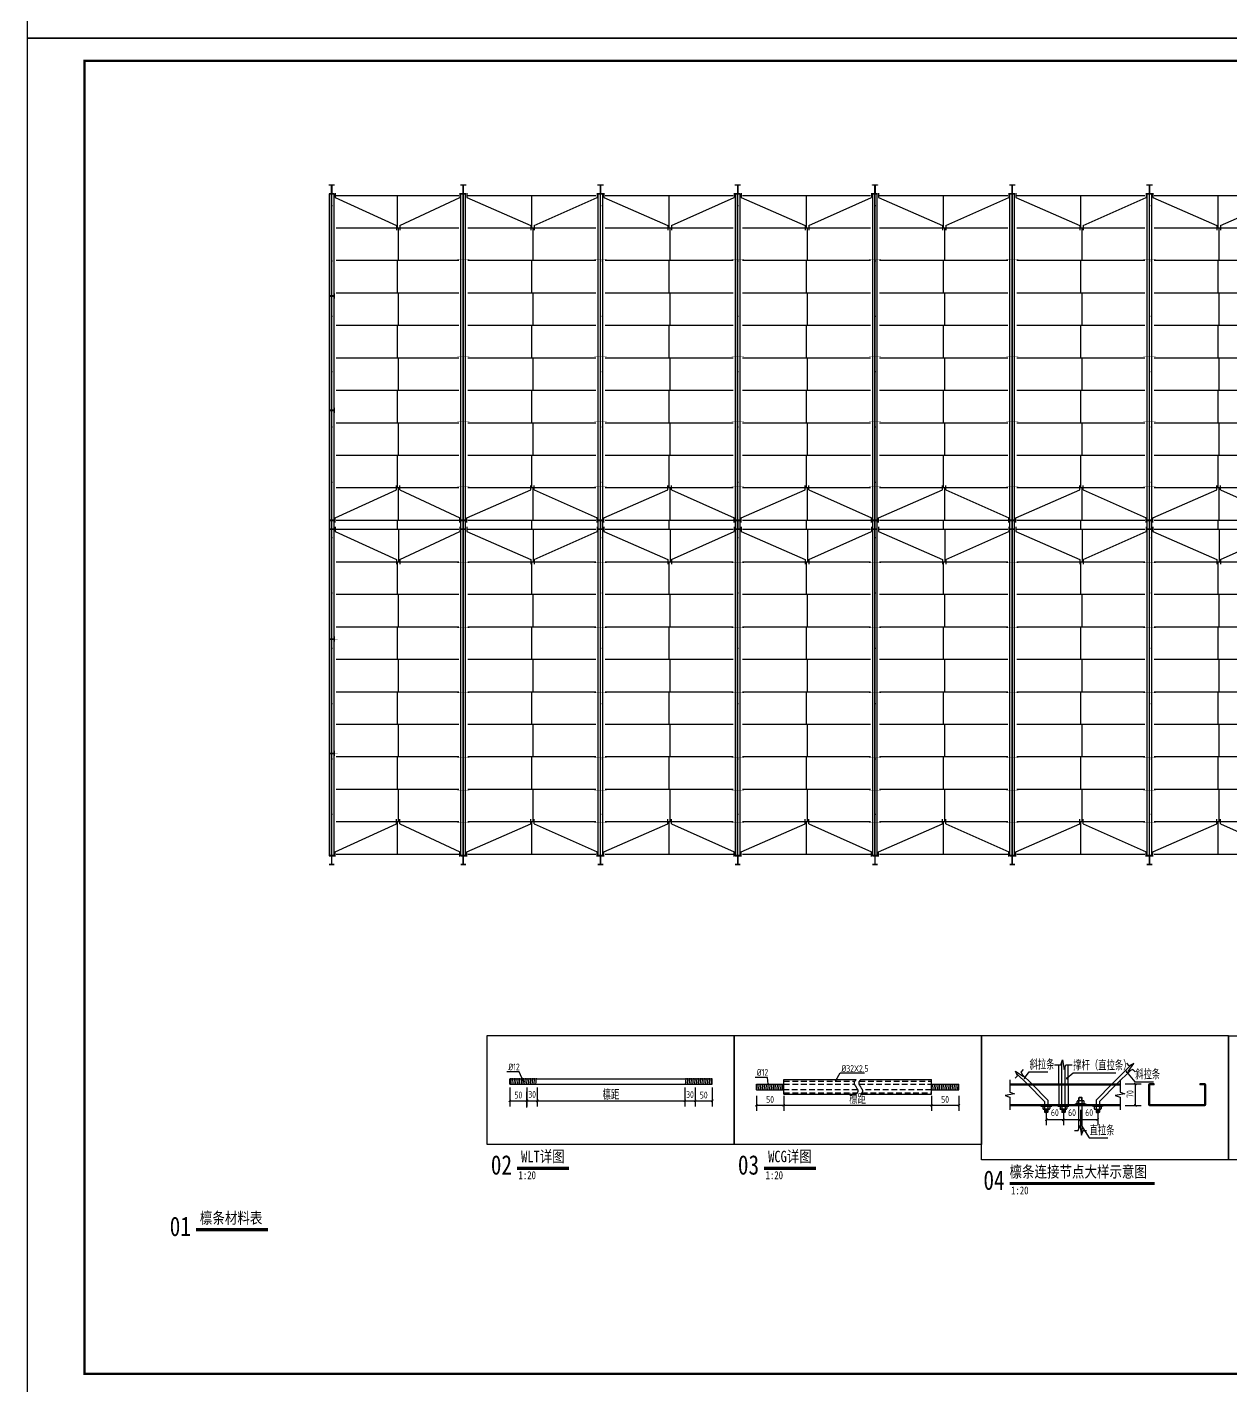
# Model space of a CAD drawing. Extents: x 3335981 to 3441081, y -1122115 to -866695.
# Drawn here: x 3335981 to 3388600, y -1062240 to -1002840 of the extents above; entities that cross this region are included whole.
import ezdxf
from ezdxf.lldxf.tags import DXFTag

# ---------------------------------------------------------------- set-up
doc = ezdxf.new("R2010")
doc.units = 0
doc.header["$LTSCALE"] = 1000
doc.header["$MEASUREMENT"] = 0
for name, pattern in [('2', [3800, 3000, -300, 200, -300]), ('DASHED2', [0.375, 0.25, -0.125]), ('DOTE', [2.42, 2, -0.2, 0.02, -0.2])]:
    doc.linetypes.add(name, pattern=pattern)
doc.layers.get('0').update_dxf_attribs({"color": 2})
for name, color, linetype in [('2', 6, 'Continuous'), ('330', 253, '2'), ('DIM_LEAD', 3, 'Continuous'), ('DIM_SYMB', 3, 'Continuous'), ('DOTE', 1, 'DOTE'), ('E_WINDOW', 4, 'Continuous'), ('PUB_DIM', 3, 'Continuous'), ('PUB_TEXT', 7, 'Continuous'), ('PUB_TITLE', 4, 'Continuous'), ('XX1', 7, 'Continuous'), ('中文', 2, 'Continuous'), ('尺寸线及数字', 253, 'Continuous')]:
    doc.layers.add(name, color=color, linetype=linetype)
doc.styles.add('BIANHAO', font='SIMHEI.TTF', dxfattribs={"width": 0.8})
doc.styles.add('BILI', font='SIMHEI.TTF', dxfattribs={"width": 0.8})
doc.styles.add('TSSD', font='tssdeng.shx', dxfattribs={"width": 0.7, "height": 300, "bigfont": 'tssdchn.shx'})
doc.styles.add('TUMING', font='SimSun.ttf', dxfattribs={"width": 0.8, "height": 500})
doc.styles.add('尺寸标注炸开', font='tssdeng.shx', dxfattribs={"width": 0.7, "height": 300, "bigfont": 'tssdchn.shx'})
tags = doc.linetypes.add('DASH', pattern=[0.35, 0.25, -0.1]).pattern_tags.tags
tags[6:7] = [DXFTag(74, 4), DXFTag(75, 0), DXFTag(340, '0'), DXFTag(46, 1.0), DXFTag(50, 0.0), DXFTag(44, 0.0), DXFTag(45, 0.0)]
tags[4:5] = [DXFTag(74, 4), DXFTag(75, 0), DXFTag(340, '0'), DXFTag(46, 1.0), DXFTag(50, 0.0), DXFTag(44, 0.0), DXFTag(45, 0.0)]

# ---------------------------------------------------------------- blocks, each defined once
blk = doc.blocks.new('中间檩条块')
at = {"layer": '2', "linetype": 'ByBlock', "ltscale": 0.01}
for p, q in [((-2850, 14500), (-2850, 14300)), ((-2850, 14300), (-50, 13075)), ((-2800, 14400), (2800, 14400)), ((0, 12980), (0, 14400)), ((100, 13080), (2850, 14300)), ((2850, 14500), (2850, 14300)), ((-50, 13080), (-50, 12880)), ((100, 13080), (100, 12880)), ((-2800, 12980), (2800, 12980)), ((50, 11560), (50, 12980)), ((-2800, 11560), (2800, 11560)), ((0, 10140), (0, 11560)), ((-2800, 10140), (2800, 10140)), ((50, 8720), (50, 10140)), ((-2800, 8720), (2800, 8720)), ((0, 7300), (0, 8720)), ((-2800, 7300), (2800, 7300)), ((50, 5880), (50, 7300)), ((-2800, 5880), (2800, 5880)), ((0, 4460), (0, 5880)), ((-2800, 4460), (2800, 4460)), ((50, 3040), (50, 4460)), ((-2800, 3040), (2800, 3040)), ((0, 1620), (0, 3040)), ((-2850, 300), (-50, 1525)), ((-2800, 1620), (2800, 1620)), ((-50, 1520), (-50, 1720)), ((50, 200), (50, 1620)), ((100, 1520), (100, 1720)), ((100, 1520), (2850, 300)), ((-2850, 100), (-2850, 300)), ((-2800, 200), (2800, 200)), ((0, -200), (0, 200)), ((2850, 100), (2850, 300)), ((-2850, -100), (-2850, -300)), ((-2850, -300), (-50, -1525)), ((-2800, -200), (2800, -200)), ((50, -200), (50, -1620)), ((100, -1520), (2850, -300)), ((2850, -100), (2850, -300)), ((-2800, -1620), (2800, -1620)), ((-50, -1520), (-50, -1720)), ((0, -3040), (0, -1620)), ((100, -1520), (100, -1720)), ((-2800, -3040), (2800, -3040)), ((50, -4460), (50, -3040)), ((-2800, -4460), (2800, -4460)), ((0, -5880), (0, -4460)), ((-2800, -5880), (2800, -5880)), ((50, -7300), (50, -5880)), ((-2800, -7300), (2800, -7300)), ((0, -8720), (0, -7300)), ((-2800, -8720), (2800, -8720)), ((50, -10140), (50, -8720)), ((-2800, -10140), (2800, -10140)), ((0, -11560), (0, -10140)), ((-2800, -11560), (2800, -11560)), ((50, -12980), (50, -11560)), ((-2800, -12980), (2800, -12980)), ((-50, -13080), (-50, -12880)), ((0, -14400), (0, -12980)), ((100, -13080), (100, -12880)), ((-2850, -14300), (-50, -13075)), ((100, -13080), (2850, -14300)), ((-2850, -14500), (-2850, -14300)), ((-2800, -14400), (2800, -14400)), ((2850, -14500), (2850, -14300))]:
    blk.add_line(p, q, dxfattribs=at)
blk = doc.blocks.new('_ArchTick')
at = {"color": 0, "linetype": 'ByBlock', "const_width": 0.4}
blk.add_lwpolyline([(-0.5, -0.5), (0.5, 0.5)], dxfattribs=at)

msp = doc.modelspace()

# ---------------------------------------------------------------- linework, layer by layer
for p, q in [((3381082, -1049044, 0), (3381082, -1048203, 0)), ((3381482, -1049044, 0), (3381482, -1048203, 0)), ((3384252, -1048199, 0), (3383407, -1049044, 0)), ((3379231, -1048581, 0), (3379695, -1049044, 0)), ((3379485, -1048622, 0), (3379907, -1049044, 0)), ((3384211, -1048452, 0), (3383619, -1049044, 0)), ((3378939, -1049044, 0), (3383758, -1049044, 0)), ((3381082, -1049044, 0), (3381082, -1049982, 0)), ((3381482, -1049044, 0), (3381482, -1049982, 0)), ((3385000, -1049082, 0), (3385000, -1049944, 0)), ((3385038, -1049121, 0), (3385000, -1049084, 0)), ((3385038, -1049269, 0), (3385000, -1049231, 0)), ((3385038, -1049342, 0), (3385000, -1049305, 0)), ((3385038, -1049490, 0), (3385000, -1049452, 0)), ((3385038, -1049563, 0), (3385000, -1049526, 0)), ((3385072, -1049082, 0), (3385035, -1049044, 0)), ((3385250, -1049044, 0), (3385038, -1049044, 0)), ((3385250, -1049082, 0), (3385038, -1049082, 0)), ((3385038, -1049082, 0), (3385038, -1049944, 0)), ((3385219, -1049082, 0), (3385182, -1049044, 0)), ((3385250, -1049082, 0), (3385250, -1049044, 0)), ((3387463, -1049044, 0), (3387250, -1049044, 0)), ((3387250, -1049044, 0), (3387250, -1049082, 0)), ((3387282, -1049082, 0), (3387250, -1049050, 0)), ((3387463, -1049082, 0), (3387250, -1049082, 0)), ((3387429, -1049082, 0), (3387391, -1049044, 0)), ((3387463, -1049944, 0), (3387463, -1049082, 0)), ((3387500, -1049153, 0), (3387463, -1049116, 0)), ((3387500, -1049300, 0), (3387463, -1049263, 0)), ((3387500, -1049374, 0), (3387463, -1049337, 0)), ((3387500, -1049521, 0), (3387463, -1049484, 0)), ((3387500, -1049595, 0), (3387463, -1049558, 0)), ((3387500, -1049079, 0), (3387465, -1049044, 0)), ((3387500, -1049944, 0), (3387500, -1049082, 0)), ((3378939, -1049982, 0), (3383758, -1049982, 0)), ((3380294, -1050019, 0), (3380294, -1049982, 0)), ((3380294, -1050019, 0), (3380769, -1050019, 0)), ((3380769, -1050019, 0), (3380769, -1049982, 0)), ((3381044, -1050019, 0), (3381044, -1049982, 0)), ((3381044, -1050019, 0), (3381519, -1050019, 0)), ((3381519, -1050019, 0), (3381519, -1049982, 0)), ((3381794, -1049907, 0), (3382269, -1049907, 0)), ((3381794, -1049907, 0), (3381794, -1049944, 0)), ((3382544, -1050019, 0), (3382544, -1049982, 0)), ((3383019, -1050019, 0), (3382544, -1050019, 0)), ((3383019, -1050019, 0), (3383019, -1049982, 0)), ((3385038, -1049710, 0), (3385000, -1049673, 0)), ((3385038, -1049784, 0), (3385000, -1049747, 0)), ((3385038, -1049931, 0), (3385000, -1049894, 0)), ((3385038, -1049944, 0), (3387463, -1049944, 0)), ((3385038, -1049982, 0), (3387463, -1049982, 0)), ((3385088, -1049982, 0), (3385050, -1049944, 0)), ((3385235, -1049982, 0), (3385198, -1049944, 0)), ((3385309, -1049982, 0), (3385271, -1049944, 0)), ((3385456, -1049982, 0), (3385419, -1049944, 0)), ((3385530, -1049982, 0), (3385492, -1049944, 0)), ((3385677, -1049982, 0), (3385640, -1049944, 0)), ((3385751, -1049982, 0), (3385713, -1049944, 0)), ((3385898, -1049982, 0), (3385861, -1049944, 0)), ((3385972, -1049982, 0), (3385934, -1049944, 0)), ((3386119, -1049982, 0), (3386082, -1049944, 0)), ((3386193, -1049982, 0), (3386155, -1049944, 0)), ((3386340, -1049982, 0), (3386303, -1049944, 0)), ((3386414, -1049982, 0), (3386376, -1049944, 0)), ((3386561, -1049982, 0), (3386524, -1049944, 0)), ((3386635, -1049982, 0), (3386597, -1049944, 0)), ((3386782, -1049982, 0), (3386745, -1049944, 0)), ((3386856, -1049982, 0), (3386818, -1049944, 0)), ((3387003, -1049982, 0), (3386966, -1049944, 0)), ((3387077, -1049982, 0), (3387039, -1049944, 0)), ((3387224, -1049982, 0), (3387187, -1049944, 0)), ((3387298, -1049982, 0), (3387260, -1049944, 0)), ((3387445, -1049982, 0), (3387408, -1049944, 0)), ((3387500, -1049742, 0), (3387463, -1049705, 0)), ((3387500, -1049816, 0), (3387463, -1049778, 0)), ((3387497, -1049960, 0), (3387463, -1049926, 0))]:
    msp.add_line(p, q)
at = {"linetype": 'DASH', "ltscale": 1000}
for p, q in [((3381207, -1049982, 0), (3381207, -1048100, 0)), ((3381357, -1049982, 0), (3381357, -1048308, 0))]:
    msp.add_line(p, q, dxfattribs=at)
at = {"linetype": 'DASH'}
for p, q in [((3378939, -1049082, 0), (3383758, -1049082, 0)), ((3379695, -1049044, 0), (3380457, -1049806, 0)), ((3380607, -1049744, 0), (3379907, -1049044, 0)), ((3382707, -1049744, 0), (3383407, -1049044, 0)), ((3383619, -1049044, 0), (3382857, -1049806, 0)), ((3378939, -1049944, 0), (3383758, -1049944, 0)), ((3380457, -1049806, 0), (3380457, -1049944, 0)), ((3380607, -1049744, 0), (3380607, -1049944, 0)), ((3382707, -1049744, 0), (3382707, -1049944, 0)), ((3382857, -1049806, 0), (3382857, -1049944, 0))]:
    msp.add_line(p, q, dxfattribs=at)
at = {"color": 0, "linetype": 'ByBlock'}
for p, q in [((3381232, -1050647, 0), (3381332, -1050547, 0)), ((3381982, -1050647, 0), (3382082, -1050547, 0))]:
    msp.add_line(p, q, dxfattribs=at)
for points in [[(3349405, -1010122), (3349405, -1010132), (3349185, -1010132), (3349185, -1010122), (3349292, -1010122), (3349292, -1009742), (3349185, -1009742), (3349185, -1009732), (3349405, -1009732), (3349405, -1009742), (3349298, -1009742), (3349298, -1010122)], [(3355155, -1010122), (3355155, -1010132), (3354935, -1010132), (3354935, -1010122), (3355042, -1010122), (3355042, -1009742), (3354935, -1009742), (3354935, -1009732), (3355155, -1009732), (3355155, -1009742), (3355048, -1009742), (3355048, -1010122)], [(3361155, -1010122), (3361155, -1010132), (3360935, -1010132), (3360935, -1010122), (3361042, -1010122), (3361042, -1009742), (3360935, -1009742), (3360935, -1009732), (3361155, -1009732), (3361155, -1009742), (3361048, -1009742), (3361048, -1010122)], [(3367155, -1010122), (3367155, -1010132), (3366935, -1010132), (3366935, -1010122), (3367042, -1010122), (3367042, -1009742), (3366935, -1009742), (3366935, -1009732), (3367155, -1009732), (3367155, -1009742), (3367048, -1009742), (3367048, -1010122)], [(3373155, -1010122), (3373155, -1010132), (3372935, -1010132), (3372935, -1010122), (3373042, -1010122), (3373042, -1009742), (3372935, -1009742), (3372935, -1009732), (3373155, -1009732), (3373155, -1009742), (3373048, -1009742), (3373048, -1010122)], [(3379155, -1010122), (3379155, -1010132), (3378935, -1010132), (3378935, -1010122), (3379042, -1010122), (3379042, -1009742), (3378935, -1009742), (3378935, -1009732), (3379155, -1009732), (3379155, -1009742), (3379048, -1009742), (3379048, -1010122)], [(3385155, -1010122), (3385155, -1010132), (3384935, -1010132), (3384935, -1010122), (3385042, -1010122), (3385042, -1009742), (3384935, -1009742), (3384935, -1009732), (3385155, -1009732), (3385155, -1009742), (3385048, -1009742), (3385048, -1010122)], [(3349195, -1014482), (3349185, -1014482), (3349185, -1014702), (3349195, -1014702), (3349195, -1014595), (3349395, -1014595), (3349395, -1014702), (3349405, -1014702), (3349405, -1014482), (3349395, -1014482), (3349395, -1014589), (3349195, -1014589)], [(3349195, -1019482), (3349185, -1019482), (3349185, -1019702), (3349195, -1019702), (3349195, -1019595), (3349395, -1019595), (3349395, -1019702), (3349405, -1019702), (3349405, -1019482), (3349395, -1019482), (3349395, -1019589), (3349195, -1019589)], [(3349405, -1024402), (3349405, -1024392), (3349185, -1024392), (3349185, -1024402), (3349292, -1024402), (3349292, -1024782), (3349185, -1024782), (3349185, -1024792), (3349405, -1024792), (3349405, -1024782), (3349298, -1024782), (3349298, -1024402)], [(3355155, -1024402), (3355155, -1024392), (3354935, -1024392), (3354935, -1024402), (3355042, -1024402), (3355042, -1024782), (3354935, -1024782), (3354935, -1024792), (3355155, -1024792), (3355155, -1024782), (3355048, -1024782), (3355048, -1024402)], [(3361155, -1024402), (3361155, -1024392), (3360935, -1024392), (3360935, -1024402), (3361042, -1024402), (3361042, -1024782), (3360935, -1024782), (3360935, -1024792), (3361155, -1024792), (3361155, -1024782), (3361048, -1024782), (3361048, -1024402)], [(3367155, -1024402), (3367155, -1024392), (3366935, -1024392), (3366935, -1024402), (3367042, -1024402), (3367042, -1024782), (3366935, -1024782), (3366935, -1024792), (3367155, -1024792), (3367155, -1024782), (3367048, -1024782), (3367048, -1024402)], [(3373155, -1024402), (3373155, -1024392), (3372935, -1024392), (3372935, -1024402), (3373042, -1024402), (3373042, -1024782), (3372935, -1024782), (3372935, -1024792), (3373155, -1024792), (3373155, -1024782), (3373048, -1024782), (3373048, -1024402)], [(3379155, -1024402), (3379155, -1024392), (3378935, -1024392), (3378935, -1024402), (3379042, -1024402), (3379042, -1024782), (3378935, -1024782), (3378935, -1024792), (3379155, -1024792), (3379155, -1024782), (3379048, -1024782), (3379048, -1024402)], [(3385155, -1024402), (3385155, -1024392), (3384935, -1024392), (3384935, -1024402), (3385042, -1024402), (3385042, -1024782), (3384935, -1024782), (3384935, -1024792), (3385155, -1024792), (3385155, -1024782), (3385048, -1024782), (3385048, -1024402)], [(3349195, -1029482), (3349185, -1029482), (3349185, -1029702), (3349195, -1029702), (3349195, -1029595), (3349395, -1029595), (3349395, -1029702), (3349405, -1029702), (3349405, -1029482), (3349395, -1029482), (3349395, -1029589), (3349195, -1029589)], [(3349195, -1034482), (3349185, -1034482), (3349185, -1034702), (3349195, -1034702), (3349195, -1034595), (3349395, -1034595), (3349395, -1034702), (3349405, -1034702), (3349405, -1034482), (3349395, -1034482), (3349395, -1034589), (3349195, -1034589)], [(3349405, -1039062), (3349405, -1039052), (3349185, -1039052), (3349185, -1039062), (3349292, -1039062), (3349292, -1039442), (3349185, -1039442), (3349185, -1039452), (3349405, -1039452), (3349405, -1039442), (3349298, -1039442), (3349298, -1039062)], [(3355155, -1039062), (3355155, -1039052), (3354935, -1039052), (3354935, -1039062), (3355042, -1039062), (3355042, -1039442), (3354935, -1039442), (3354935, -1039452), (3355155, -1039452), (3355155, -1039442), (3355048, -1039442), (3355048, -1039062)], [(3361155, -1039062), (3361155, -1039052), (3360935, -1039052), (3360935, -1039062), (3361042, -1039062), (3361042, -1039442), (3360935, -1039442), (3360935, -1039452), (3361155, -1039452), (3361155, -1039442), (3361048, -1039442), (3361048, -1039062)], [(3367155, -1039062), (3367155, -1039052), (3366935, -1039052), (3366935, -1039062), (3367042, -1039062), (3367042, -1039442), (3366935, -1039442), (3366935, -1039452), (3367155, -1039452), (3367155, -1039442), (3367048, -1039442), (3367048, -1039062)], [(3373155, -1039062), (3373155, -1039052), (3372935, -1039052), (3372935, -1039062), (3373042, -1039062), (3373042, -1039442), (3372935, -1039442), (3372935, -1039452), (3373155, -1039452), (3373155, -1039442), (3373048, -1039442), (3373048, -1039062)], [(3379155, -1039062), (3379155, -1039052), (3378935, -1039052), (3378935, -1039062), (3379042, -1039062), (3379042, -1039442), (3378935, -1039442), (3378935, -1039452), (3379155, -1039452), (3379155, -1039442), (3379048, -1039442), (3379048, -1039062)], [(3385155, -1039062), (3385155, -1039052), (3384935, -1039052), (3384935, -1039062), (3385042, -1039062), (3385042, -1039442), (3384935, -1039442), (3384935, -1039452), (3385155, -1039452), (3385155, -1039442), (3385048, -1039442), (3385048, -1039062)]]:
    msp.add_lwpolyline(points, close=True)
at = {"linetype": 'ByBlock', "ltscale": 0.01}
for points in [[(3356093, -1046930), (3366894, -1046930), (3366894, -1051687), (3356093, -1051687)], [(3366894, -1046930), (3377695, -1046930), (3377695, -1051687), (3366894, -1051687)], [(3377695, -1046930), (3388496, -1046930), (3388496, -1052354), (3377695, -1052354)], [(3388496, -1046941), (3399297, -1046941), (3399297, -1052354), (3388496, -1052354)]]:
    msp.add_lwpolyline(points, close=True, dxfattribs=at)
for centre, start, end in [((3385038, -1049082, 0), 90, 180), ((3387463, -1049082, 0), 0, 90), ((3385038, -1049944, 0), 180, 270), ((3387463, -1049944, 0), 270, 0)]:
    msp.add_arc(centre, 37.5, start, end)
at = {"layer": '2', "linetype": 'ByBlock', "ltscale": 0.01}
for p, q in [((3349445, -1010092), (3349445, -1010292)), ((3349445, -1010292), (3352120, -1011517)), ((3349495, -1010192), (3354845, -1010192)), ((3352170, -1011612), (3352170, -1010192)), ((3352270, -1011512), (3354895, -1010292)), ((3354895, -1010092), (3354895, -1010292)), ((3352120, -1011512), (3352120, -1011712)), ((3352270, -1011512), (3352270, -1011712)), ((3349495, -1011612), (3354845, -1011612)), ((3352220, -1013032), (3352220, -1011612)), ((3349495, -1013032), (3354845, -1013032)), ((3352170, -1014452), (3352170, -1013032)), ((3349495, -1014452), (3354845, -1014452)), ((3352220, -1015872), (3352220, -1014452)), ((3349495, -1015872), (3354845, -1015872)), ((3352170, -1017292), (3352170, -1015872)), ((3349495, -1017292), (3354845, -1017292)), ((3352220, -1018712), (3352220, -1017292)), ((3349495, -1018712), (3354845, -1018712)), ((3352170, -1020132), (3352170, -1018712)), ((3349495, -1020132), (3354845, -1020132)), ((3352220, -1021552), (3352220, -1020132)), ((3349495, -1021552), (3354845, -1021552)), ((3352170, -1022972), (3352170, -1021552)), ((3349445, -1024292), (3352120, -1023067)), ((3349495, -1022972), (3354845, -1022972)), ((3352120, -1023072), (3352120, -1022872)), ((3352220, -1024392), (3352220, -1022972)), ((3352270, -1023072), (3352270, -1022872)), ((3352270, -1023072), (3354895, -1024292)), ((3349445, -1024492), (3349445, -1024292)), ((3349495, -1024392), (3354845, -1024392)), ((3352170, -1024792), (3352170, -1024392)), ((3354895, -1024492), (3354895, -1024292)), ((3349445, -1024692), (3349445, -1024892)), ((3349445, -1024892), (3352120, -1026117)), ((3349495, -1024792), (3354845, -1024792)), ((3352220, -1024792), (3352220, -1026212)), ((3352270, -1026112), (3354895, -1024892)), ((3354895, -1024692), (3354895, -1024892)), ((3349495, -1026212), (3354845, -1026212)), ((3352120, -1026112), (3352120, -1026312)), ((3352170, -1027632), (3352170, -1026212)), ((3352270, -1026112), (3352270, -1026312)), ((3349495, -1027632), (3354845, -1027632)), ((3352220, -1029052), (3352220, -1027632)), ((3349495, -1029052), (3354845, -1029052)), ((3352170, -1030472), (3352170, -1029052)), ((3349495, -1030472), (3354845, -1030472)), ((3352220, -1031892), (3352220, -1030472)), ((3349495, -1031892), (3354845, -1031892)), ((3352170, -1033312), (3352170, -1031892)), ((3349495, -1033312), (3354845, -1033312)), ((3352220, -1034732), (3352220, -1033312)), ((3349495, -1034732), (3354845, -1034732)), ((3352170, -1036152), (3352170, -1034732)), ((3349495, -1036152), (3354845, -1036152)), ((3352220, -1037572), (3352220, -1036152)), ((3349445, -1038892), (3352120, -1037667)), ((3349495, -1037572), (3354845, -1037572)), ((3352120, -1037672), (3352120, -1037472)), ((3352170, -1038992), (3352170, -1037572)), ((3352270, -1037672), (3352270, -1037472)), ((3352270, -1037672), (3354895, -1038892)), ((3349445, -1039092), (3349445, -1038892)), ((3354895, -1039092), (3354895, -1038892)), ((3349495, -1038992), (3354845, -1038992))]:
    msp.add_line(p, q, dxfattribs=at)
at = {"layer": '330', "linetype": 'ByBlock', "ltscale": 0.01, "const_width": 10}
for points in [[(3355045, -1011563), (3354780, -1011563)], [(3355045, -1011563), (3355311, -1011563)], [(3361045, -1011563), (3360780, -1011563)], [(3361045, -1011563), (3361311, -1011563)], [(3367045, -1011563), (3366780, -1011563)], [(3367045, -1011563), (3367311, -1011563)], [(3373045, -1011563), (3372780, -1011563)], [(3373045, -1011563), (3373311, -1011563)], [(3379045, -1011563), (3378780, -1011563)], [(3379045, -1011563), (3379311, -1011563)], [(3385045, -1011563), (3384780, -1011563)], [(3385045, -1011563), (3385311, -1011563)], [(3355045, -1012983), (3354780, -1012983)], [(3355045, -1012983), (3355311, -1012983)], [(3361045, -1012983), (3360780, -1012983)], [(3361045, -1012983), (3361311, -1012983)], [(3367045, -1012983), (3366780, -1012983)], [(3367045, -1012983), (3367311, -1012983)], [(3373045, -1012983), (3372780, -1012983)], [(3373045, -1012983), (3373311, -1012983)], [(3379045, -1012983), (3378780, -1012983)], [(3379045, -1012983), (3379311, -1012983)], [(3385045, -1012983), (3384780, -1012983)], [(3385045, -1012983), (3385311, -1012983)], [(3355045, -1014403), (3354780, -1014403)], [(3355045, -1014403), (3355311, -1014403)], [(3361045, -1014403), (3360780, -1014403)], [(3361045, -1014403), (3361311, -1014403)], [(3367045, -1014403), (3366780, -1014403)], [(3367045, -1014403), (3367311, -1014403)], [(3373045, -1014403), (3372780, -1014403)], [(3373045, -1014403), (3373311, -1014403)], [(3379045, -1014403), (3378780, -1014403)], [(3379045, -1014403), (3379311, -1014403)], [(3385045, -1014403), (3384780, -1014403)], [(3385045, -1014403), (3385311, -1014403)], [(3349295, -1014593), (3349561, -1014593)], [(3355045, -1017243), (3354780, -1017243)], [(3355045, -1017243), (3355311, -1017243)], [(3361045, -1017243), (3360780, -1017243)], [(3361045, -1017243), (3361311, -1017243)], [(3367045, -1017243), (3366780, -1017243)], [(3367045, -1017243), (3367311, -1017243)], [(3373045, -1017243), (3372780, -1017243)], [(3373045, -1017243), (3373311, -1017243)], [(3379045, -1017243), (3378780, -1017243)], [(3379045, -1017243), (3379311, -1017243)], [(3385045, -1017243), (3384780, -1017243)], [(3385045, -1017243), (3385311, -1017243)], [(3349295, -1019593), (3349561, -1019593)], [(3355045, -1020083), (3354780, -1020083)], [(3355045, -1020083), (3355311, -1020083)], [(3361045, -1020083), (3360780, -1020083)], [(3361045, -1020083), (3361311, -1020083)], [(3367045, -1020083), (3366780, -1020083)], [(3367045, -1020083), (3367311, -1020083)], [(3373045, -1020083), (3372780, -1020083)], [(3373045, -1020083), (3373311, -1020083)], [(3379045, -1020083), (3378780, -1020083)], [(3379045, -1020083), (3379311, -1020083)], [(3385045, -1020083), (3384780, -1020083)], [(3385045, -1020083), (3385311, -1020083)], [(3355045, -1022923), (3354780, -1022923)], [(3355045, -1022923), (3355311, -1022923)], [(3361045, -1022923), (3360780, -1022923)], [(3361045, -1022923), (3361311, -1022923)], [(3367045, -1022923), (3366780, -1022923)], [(3367045, -1022923), (3367311, -1022923)], [(3373045, -1022923), (3372780, -1022923)], [(3373045, -1022923), (3373311, -1022923)], [(3379045, -1022923), (3378780, -1022923)], [(3379045, -1022923), (3379311, -1022923)], [(3385045, -1022923), (3384780, -1022923)], [(3385045, -1022923), (3385311, -1022923)], [(3355045, -1026262), (3354780, -1026262)], [(3355045, -1026262), (3355311, -1026262)], [(3361045, -1026262), (3360780, -1026262)], [(3361045, -1026262), (3361311, -1026262)], [(3367045, -1026262), (3366780, -1026262)], [(3367045, -1026262), (3367311, -1026262)], [(3373045, -1026262), (3372780, -1026262)], [(3373045, -1026262), (3373311, -1026262)], [(3379045, -1026262), (3378780, -1026262)], [(3379045, -1026262), (3379311, -1026262)], [(3385045, -1026262), (3384780, -1026262)], [(3385045, -1026262), (3385311, -1026262)], [(3355045, -1029102), (3354780, -1029102)], [(3355045, -1029102), (3355311, -1029102)], [(3361045, -1029102), (3360780, -1029102)], [(3361045, -1029102), (3361311, -1029102)], [(3367045, -1029102), (3366780, -1029102)], [(3367045, -1029102), (3367311, -1029102)], [(3373045, -1029102), (3372780, -1029102)], [(3373045, -1029102), (3373311, -1029102)], [(3379045, -1029102), (3378780, -1029102)], [(3379045, -1029102), (3379311, -1029102)], [(3385045, -1029102), (3384780, -1029102)], [(3385045, -1029102), (3385311, -1029102)], [(3349295, -1029593), (3349561, -1029593)], [(3355045, -1031942), (3354780, -1031942)], [(3355045, -1031942), (3355311, -1031942)], [(3361045, -1031942), (3360780, -1031942)], [(3361045, -1031942), (3361311, -1031942)], [(3367045, -1031942), (3366780, -1031942)], [(3367045, -1031942), (3367311, -1031942)], [(3373045, -1031942), (3372780, -1031942)], [(3373045, -1031942), (3373311, -1031942)], [(3379045, -1031942), (3378780, -1031942)], [(3379045, -1031942), (3379311, -1031942)], [(3385045, -1031942), (3384780, -1031942)], [(3385045, -1031942), (3385311, -1031942)], [(3349292, -1034593), (3349558, -1034593)], [(3355045, -1034782), (3354780, -1034782)], [(3355045, -1034782), (3355311, -1034782)], [(3361045, -1034782), (3360780, -1034782)], [(3361045, -1034782), (3361311, -1034782)], [(3367045, -1034782), (3366780, -1034782)], [(3367045, -1034782), (3367311, -1034782)], [(3373045, -1034782), (3372780, -1034782)], [(3373045, -1034782), (3373311, -1034782)], [(3379045, -1034782), (3378780, -1034782)], [(3379045, -1034782), (3379311, -1034782)], [(3385045, -1034782), (3384780, -1034782)], [(3385045, -1034782), (3385311, -1034782)], [(3355045, -1036202), (3354780, -1036202)], [(3355045, -1036202), (3355311, -1036202)], [(3361045, -1036202), (3360780, -1036202)], [(3361045, -1036202), (3361311, -1036202)], [(3367045, -1036202), (3366780, -1036202)], [(3367045, -1036202), (3367311, -1036202)], [(3373045, -1036202), (3372780, -1036202)], [(3373045, -1036202), (3373311, -1036202)], [(3379045, -1036202), (3378780, -1036202)], [(3379045, -1036202), (3379311, -1036202)], [(3385045, -1036202), (3384780, -1036202)], [(3385045, -1036202), (3385311, -1036202)], [(3355045, -1037622), (3354780, -1037622)], [(3355045, -1037622), (3355311, -1037622)], [(3361045, -1037622), (3360780, -1037622)], [(3361045, -1037622), (3361311, -1037622)], [(3367045, -1037622), (3366780, -1037622)], [(3367045, -1037622), (3367311, -1037622)], [(3373045, -1037622), (3372780, -1037622)], [(3373045, -1037622), (3373311, -1037622)], [(3379045, -1037622), (3378780, -1037622)], [(3379045, -1037622), (3379311, -1037622)], [(3385045, -1037622), (3384780, -1037622)], [(3385045, -1037622), (3385311, -1037622)]]:
    msp.add_lwpolyline(points, dxfattribs=at)
at = {"layer": 'DIM_LEAD'}
for p, q in [((3357496, -1048519), (3356945, -1048519)), ((3357674, -1048936), (3357496, -1048519)), ((3368348, -1048756), (3367810, -1048756)), ((3368381, -1049054), (3368348, -1048756)), ((3371329, -1048886), (3371517, -1048559)), ((3371517, -1048559), (3372585, -1048559)), ((3379582, -1048787, 0), (3379782, -1048518, 0)), ((3379782, -1048518, 0), (3380605, -1048518, 0)), ((3381436, -1048795, 0), (3381709, -1048553)), ((3381709, -1048553), (3383571, -1048553)), ((3384038, -1048513, 0), (3384400, -1048944, 0)), ((3384400, -1048944, 0), (3385223, -1048944, 0)), ((3364731, -1049196), (3364731, -1050029)), ((3365181, -1049196), (3365181, -1050029)), ((3365181, -1049196), (3365181, -1050029)), ((3365931, -1049196), (3365931, -1050029)), ((3357830, -1049779), (3365181, -1049779)), ((3364731, -1049779), (3365181, -1049779)), ((3365181, -1049779), (3365931, -1049779)), ((3382057, -1050847, 0), (3382406, -1051397, 0)), ((3382406, -1051397, 0), (3383229, -1051397, 0))]:
    msp.add_line(p, q, dxfattribs=at)
for centre, start, end in [((3357674, -1048936), 125.92779, 305.92779), ((3357674, -1048936), 305.92779, 125.92779), ((3371329, -1048886), 56.90526, 236.90526), ((3371329, -1048886), 236.90526, 56.90526), ((3379582, -1048787, 0), 65.67949, 245.67949), ((3379582, -1048787, 0), 245.67949, 65.67949), ((3381436, -1048795, 0), 65.67949, 245.67949), ((3381436, -1048795, 0), 245.67949, 65.67949), ((3384038, -1048513, 0), 138.76862, 318.76862), ((3384038, -1048513, 0), 318.76862, 138.76862), ((3368381, -1049054), 118.41957, 298.41957), ((3368381, -1049054), 298.41957, 118.41957), ((3382057, -1050847, 0), 122.36923, 302.36923), ((3382057, -1050847, 0), 302.36923, 122.36923)]:
    msp.add_arc(centre, 20, start, end, dxfattribs=at)
at = {"layer": 'DIM_SYMB'}
for p, q in [((3380894, -1048203, 0), (3381169, -1048203, 0)), ((3381169, -1048203, 0), (3381246, -1047993, 0)), ((3381246, -1047993, 0), (3381320, -1048413, 0)), ((3381320, -1048413, 0), (3381394, -1048203, 0)), ((3381394, -1048203, 0), (3381669, -1048203, 0)), ((3384154, -1048246, 0), (3384048, -1048140, 0)), ((3384111, -1048499, 0), (3384355, -1048150, 0)), ((3384313, -1048405, 0), (3384111, -1048499, 0)), ((3384355, -1048150, 0), (3384154, -1048246, 0)), ((3384419, -1048511, 0), (3384313, -1048405, 0)), ((3378939, -1048857, 0), (3378939, -1049400, 0)), ((3379171, -1048786, 0), (3379277, -1048680, 0)), ((3379277, -1048680, 0), (3379183, -1048478, 0)), ((3379183, -1048478, 0), (3379532, -1048722, 0)), ((3379437, -1048521, 0), (3379543, -1048415, 0)), ((3379532, -1048722, 0), (3379437, -1048521, 0)), ((3383758, -1048857, 0), (3383758, -1049400, 0)), ((3379149, -1049477, 0), (3378729, -1049551, 0)), ((3378729, -1049551, 0), (3378939, -1049625, 0)), ((3378939, -1049400, 0), (3379149, -1049477, 0)), ((3383968, -1049477, 0), (3383548, -1049551, 0)), ((3383548, -1049551, 0), (3383758, -1049625, 0)), ((3383758, -1049400, 0), (3383968, -1049477, 0)), ((3378939, -1049625, 0), (3378939, -1050169, 0)), ((3383758, -1049625, 0), (3383758, -1050169, 0)), ((3381769, -1051073, 0), (3381919, -1051073, 0)), ((3381919, -1051073, 0), (3381996, -1050863, 0)), ((3381996, -1050863, 0), (3382070, -1051283, 0)), ((3382070, -1051283, 0), (3382144, -1051073, 0)), ((3382144, -1051073, 0), (3382294, -1051073, 0))]:
    msp.add_line(p, q, dxfattribs=at)
at = {"layer": 'DIM_SYMB', "color": 3, "const_width": 143}
for points in [[(3357395, -1052727), (3359667, -1052727)], [(3368196, -1052727), (3370468, -1052727)], [(3378928, -1053394), (3385264, -1053394)], [(3343356, -1055413), (3346515, -1055413)]]:
    msp.add_lwpolyline(points, dxfattribs=at)
at = {"layer": 'DOTE', "linetype": 'DOTE'}
for p, q in [((3349295, -1039452), (3349295, -1009732)), ((3355045, -1039452), (3355045, -1009732)), ((3361045, -1039452), (3361045, -1009732)), ((3367045, -1039452), (3367045, -1009732)), ((3373045, -1039452), (3373045, -1009732)), ((3379045, -1039452), (3379045, -1009732)), ((3385045, -1039452), (3385045, -1009732))]:
    msp.add_line(p, q, dxfattribs=at)
at = {"layer": 'E_WINDOW', "linetype": 'ByBlock'}
for p, q in [((3349195, -1039052), (3349195, -1010132)), ((3349395, -1039052), (3349395, -1010132)), ((3354945, -1039052), (3354945, -1010132)), ((3355145, -1039052), (3355145, -1010132)), ((3360945, -1039052), (3360945, -1010132)), ((3361145, -1039052), (3361145, -1010132)), ((3366945, -1039052), (3366945, -1010132)), ((3367145, -1039052), (3367145, -1010132)), ((3372945, -1039052), (3372945, -1010132)), ((3373145, -1039052), (3373145, -1010132)), ((3378945, -1039052), (3378945, -1010132)), ((3379145, -1039052), (3379145, -1010132)), ((3384945, -1039052), (3384945, -1010132)), ((3385145, -1039052), (3385145, -1010132))]:
    msp.add_line(p, q, dxfattribs=at)
at = {"layer": 'E_WINDOW', "linetype": 'DASH'}
for p, q in [((3349290, -1039052), (3349290, -1010132)), ((3349300, -1039052), (3349300, -1010132)), ((3355040, -1039052), (3355040, -1010132)), ((3355050, -1039052), (3355050, -1010132)), ((3361040, -1039052), (3361040, -1010132)), ((3361050, -1039052), (3361050, -1010132)), ((3367040, -1039052), (3367040, -1010132)), ((3367050, -1039052), (3367050, -1010132)), ((3373040, -1039052), (3373040, -1010132)), ((3373050, -1039052), (3373050, -1010132)), ((3379040, -1039052), (3379040, -1010132)), ((3379050, -1039052), (3379050, -1010132)), ((3385040, -1039052), (3385040, -1010132)), ((3385050, -1039052), (3385050, -1010132))]:
    msp.add_line(p, q, dxfattribs=at)
at = {"layer": 'PUB_DIM'}
for p, q in [((3357080, -1049196), (3357080, -1050029)), ((3357830, -1049196), (3357830, -1050029)), ((3357830, -1049196), (3357830, -1050029)), ((3358280, -1049196), (3358280, -1050029)), ((3367858, -1049568), (3367858, -1050221)), ((3369058, -1049568), (3369058, -1050221)), ((3369058, -1049568), (3369058, -1050221)), ((3375509, -1049568), (3375509, -1050221)), ((3375509, -1049568), (3375509, -1050221)), ((3376709, -1049568), (3376709, -1050221)), ((3383980, -1049044, 0), (3384676, -1049044, 0)), ((3384426, -1049982, 0), (3384426, -1049044, 0)), ((3357080, -1049779), (3357830, -1049779)), ((3357830, -1049779), (3358280, -1049779)), ((3367858, -1049971), (3369058, -1049971)), ((3369058, -1049971), (3375509, -1049971)), ((3375509, -1049971), (3376709, -1049971)), ((3380532, -1050178, 0), (3380532, -1050847, 0)), ((3381282, -1050178, 0), (3381282, -1050847, 0)), ((3381282, -1050178, 0), (3381282, -1050847, 0)), ((3382032, -1050178, 0), (3382032, -1050847, 0)), ((3382032, -1050178, 0), (3382032, -1050847, 0)), ((3382782, -1050178, 0), (3382782, -1050847, 0)), ((3383980, -1049982, 0), (3384676, -1049982, 0)), ((3380532, -1050597, 0), (3381282, -1050597, 0)), ((3381282, -1050597, 0), (3382032, -1050597, 0)), ((3382032, -1050597, 0), (3382782, -1050597, 0))]:
    msp.add_line(p, q, dxfattribs=at)
at = {"layer": 'PUB_TITLE', "linetype": 'ByBlock'}
for points in [[(3335981, -1003315), (3441081, -1003315), (3441081, -943915), (3335981, -943915)], [(3335981, -1062715), (3441081, -1062715), (3441081, -1003315), (3335981, -1003315)]]:
    msp.add_lwpolyline(points, close=True, dxfattribs=at)
at = {"layer": 'PUB_TITLE', "linetype": 'ByBlock', "const_width": 100}
msp.add_lwpolyline([(3338481, -1061715), (3440081, -1061715), (3440081, -1004315), (3338481, -1004315)], close=True, dxfattribs=at)
at = {"layer": 'XX1', "color": 7}
for p, q in [((3380719, -1050019, 0), (3380344, -1050019, 0)), ((3380382, -1050053, 0), (3380382, -1050117, 0)), ((3380648, -1050019, 0), (3380415, -1050019, 0)), ((3380648, -1050019, 0), (3380415, -1050019, 0)), ((3380648, -1050150, 0), (3380415, -1050150, 0)), ((3380457, -1050053, 0), (3380457, -1050117, 0)), ((3380457, -1050150, 0), (3380457, -1050277, 0)), ((3380607, -1050053, 0), (3380607, -1050117, 0)), ((3380607, -1050150, 0), (3380607, -1050277, 0)), ((3380682, -1050053, 0), (3380682, -1050117, 0)), ((3381469, -1050019, 0), (3381094, -1050019, 0)), ((3381132, -1050053, 0), (3381132, -1050117, 0)), ((3381398, -1050019, 0), (3381165, -1050019, 0)), ((3381398, -1050019, 0), (3381165, -1050019, 0)), ((3381398, -1050150, 0), (3381165, -1050150, 0)), ((3381207, -1050053, 0), (3381207, -1050117, 0)), ((3381207, -1050150, 0), (3381207, -1050277, 0)), ((3381357, -1050053, 0), (3381357, -1050117, 0)), ((3381357, -1050150, 0), (3381357, -1050277, 0)), ((3381432, -1050053, 0), (3381432, -1050117, 0)), ((3382219, -1049907, 0), (3381844, -1049907, 0)), ((3381882, -1049873, 0), (3381882, -1049809, 0)), ((3382148, -1049775, 0), (3381915, -1049775, 0)), ((3382148, -1049907, 0), (3381915, -1049907, 0)), ((3382148, -1049907, 0), (3381915, -1049907, 0)), ((3381957, -1049649, 0), (3381977, -1049628, 0)), ((3381957, -1049775, 0), (3381957, -1049649, 0)), ((3381957, -1049873, 0), (3381957, -1049809, 0)), ((3381957, -1050970, 0), (3381957, -1049982, 0)), ((3382086, -1049628, 0), (3381977, -1049628, 0)), ((3382107, -1049649, 0), (3382086, -1049628, 0)), ((3382107, -1049775, 0), (3382107, -1049649, 0)), ((3382107, -1049873, 0), (3382107, -1049809, 0)), ((3382107, -1051179, 0), (3382107, -1049982, 0)), ((3382182, -1049873, 0), (3382182, -1049809, 0)), ((3382594, -1050019, 0), (3382969, -1050019, 0)), ((3382632, -1050053, 0), (3382632, -1050117, 0)), ((3382665, -1050019, 0), (3382898, -1050019, 0)), ((3382665, -1050019, 0), (3382898, -1050019, 0)), ((3382665, -1050150, 0), (3382898, -1050150, 0)), ((3382707, -1050053, 0), (3382707, -1050117, 0)), ((3382707, -1050150, 0), (3382707, -1050277, 0)), ((3382857, -1050053, 0), (3382857, -1050117, 0)), ((3382857, -1050150, 0), (3382857, -1050277, 0)), ((3382932, -1050053, 0), (3382932, -1050117, 0)), ((3380457, -1050277, 0), (3380477, -1050297, 0)), ((3380586, -1050297, 0), (3380477, -1050297, 0)), ((3380607, -1050277, 0), (3380586, -1050297, 0)), ((3381207, -1050277, 0), (3381227, -1050297, 0)), ((3381336, -1050297, 0), (3381227, -1050297, 0)), ((3381357, -1050277, 0), (3381336, -1050297, 0)), ((3382707, -1050277, 0), (3382727, -1050297, 0)), ((3382727, -1050297, 0), (3382836, -1050297, 0)), ((3382857, -1050277, 0), (3382836, -1050297, 0))]:
    msp.add_line(p, q, dxfattribs=at)
at = {"layer": 'XX1', "color": 7, "linetype": 'Continuous'}
for p, q in [((3380477, -1050150, 0), (3380477, -1050297, 0)), ((3380586, -1050150, 0), (3380586, -1050297, 0)), ((3381227, -1050150, 0), (3381227, -1050297, 0)), ((3381336, -1050150, 0), (3381336, -1050297, 0)), ((3381977, -1049775, 0), (3381977, -1049628, 0)), ((3382086, -1049775, 0), (3382086, -1049628, 0)), ((3382727, -1050150, 0), (3382727, -1050297, 0)), ((3382836, -1050150, 0), (3382836, -1050297, 0))]:
    msp.add_line(p, q, dxfattribs=at)
at = {"layer": 'XX1', "color": 7, "linetype": 'DASHED2'}
for p, q in [((3382107, -1049649, 0), (3381957, -1049649, 0)), ((3380607, -1050277, 0), (3380457, -1050277, 0)), ((3381357, -1050277, 0), (3381207, -1050277, 0)), ((3382707, -1050277, 0), (3382857, -1050277, 0))]:
    msp.add_line(p, q, dxfattribs=at)
at = {"layer": 'XX1', "color": 7}
for centre, start, end in [((3380415, -1050053, 0), 90, 180), ((3380415, -1050117, 0), 180, 270), ((3380423, -1050053, 0), 0, 90), ((3380423, -1050117, 0), 270, 0), ((3380490, -1050053, 0), 90, 180), ((3380490, -1050117, 0), 180, 270), ((3380573, -1050053, 0), 0, 90), ((3380573, -1050117, 0), 270, 0), ((3380640, -1050053, 0), 90, 180), ((3380640, -1050117, 0), 180, 270), ((3380648, -1050053, 0), 0, 90), ((3380648, -1050117, 0), 270, 0), ((3381165, -1050053, 0), 90, 180), ((3381165, -1050117, 0), 180, 270), ((3381173, -1050053, 0), 0, 90), ((3381173, -1050117, 0), 270, 0), ((3381240, -1050053, 0), 90, 180), ((3381240, -1050117, 0), 180, 270), ((3381323, -1050053, 0), 0, 90), ((3381323, -1050117, 0), 270, 0), ((3381390, -1050053, 0), 90, 180), ((3381390, -1050117, 0), 180, 270), ((3381398, -1050053, 0), 0, 90), ((3381398, -1050117, 0), 270, 0), ((3381915, -1049809, 0), 90, 180), ((3381915, -1049873, 0), 180, 270), ((3381923, -1049809, 0), 0, 90), ((3381923, -1049873, 0), 270, 0), ((3381990, -1049809, 0), 90, 180), ((3381990, -1049873, 0), 180, 270), ((3382073, -1049809, 0), 0, 90), ((3382073, -1049873, 0), 270, 0), ((3382140, -1049809, 0), 90, 180), ((3382140, -1049873, 0), 180, 270), ((3382148, -1049809, 0), 0, 90), ((3382148, -1049873, 0), 270, 0), ((3382665, -1050053, 0), 90, 180), ((3382665, -1050117, 0), 180, 270), ((3382673, -1050053, 0), 0, 90), ((3382673, -1050117, 0), 270, 0), ((3382740, -1050053, 0), 90, 180), ((3382740, -1050117, 0), 180, 270), ((3382823, -1050053, 0), 0, 90), ((3382823, -1050117, 0), 270, 0), ((3382890, -1050053, 0), 90, 180), ((3382890, -1050117, 0), 180, 270), ((3382898, -1050053, 0), 0, 90), ((3382898, -1050117, 0), 270, 0)]:
    msp.add_arc(centre, 33.7, start, end, dxfattribs=at)
at = {"layer": '中文'}
for p, q in [((3357080, -1049056), (3357080, -1048816)), ((3357080, -1048816), (3365931, -1048816)), ((3357104, -1049076), (3357124, -1048796)), ((3357184, -1049076), (3357204, -1048796)), ((3357264, -1049076), (3357284, -1048796)), ((3357344, -1049076), (3357364, -1048796)), ((3357424, -1049076), (3357444, -1048796)), ((3357504, -1049076), (3357524, -1048796)), ((3357584, -1049076), (3357604, -1048796)), ((3357664, -1049076), (3357684, -1048796)), ((3357744, -1049076), (3357764, -1048796)), ((3357824, -1049076), (3357844, -1048796)), ((3357904, -1049076), (3357924, -1048796)), ((3357984, -1049076), (3358004, -1048796)), ((3358064, -1049076), (3358084, -1048796)), ((3358144, -1049076), (3358164, -1048796)), ((3358224, -1049076), (3358244, -1048796)), ((3364767, -1049076), (3364787, -1048796)), ((3364847, -1049076), (3364867, -1048796)), ((3364927, -1049076), (3364947, -1048796)), ((3365007, -1049076), (3365027, -1048796)), ((3365087, -1049076), (3365107, -1048796)), ((3365167, -1049076), (3365187, -1048796)), ((3365247, -1049076), (3365267, -1048796)), ((3365327, -1049076), (3365347, -1048796)), ((3365407, -1049076), (3365427, -1048796)), ((3365487, -1049076), (3365507, -1048796)), ((3365567, -1049076), (3365587, -1048796)), ((3365647, -1049076), (3365667, -1048796)), ((3365727, -1049076), (3365747, -1048796)), ((3365807, -1049076), (3365827, -1048796)), ((3365887, -1049076), (3365907, -1048796)), ((3365931, -1049056), (3365931, -1048816)), ((3369058, -1049494), (3369058, -1048854)), ((3369058, -1048854), (3372216, -1048854)), ((3372137, -1048982), (3372135, -1048998)), ((3372135, -1048998), (3372136, -1049014)), ((3372140, -1048966), (3372137, -1048982)), ((3372145, -1048950), (3372140, -1048966)), ((3372152, -1048934), (3372145, -1048950)), ((3372161, -1048918), (3372152, -1048934)), ((3372172, -1048902), (3372161, -1048918)), ((3372185, -1048886), (3372172, -1048902)), ((3372199, -1048870), (3372185, -1048886)), ((3372216, -1048854), (3372199, -1048870)), ((3372337, -1048982), (3372335, -1048998)), ((3372335, -1048998), (3372336, -1049014)), ((3372340, -1048966), (3372337, -1048982)), ((3372345, -1048950), (3372340, -1048966)), ((3372352, -1048934), (3372345, -1048950)), ((3372361, -1048918), (3372352, -1048934)), ((3372372, -1048902), (3372361, -1048918)), ((3372385, -1048886), (3372372, -1048902)), ((3372399, -1048870), (3372385, -1048886)), ((3372416, -1048854), (3372399, -1048870)), ((3372416, -1048854), (3375509, -1048854)), ((3375509, -1049494), (3375509, -1048854)), ((3357080, -1049056), (3365931, -1049056)), ((3367858, -1049294), (3367858, -1049054)), ((3367858, -1049054), (3369058, -1049054)), ((3367858, -1049294), (3369058, -1049294)), ((3367882, -1049314), (3367902, -1049034)), ((3367962, -1049314), (3367982, -1049034)), ((3368042, -1049314), (3368062, -1049034)), ((3368122, -1049314), (3368142, -1049034)), ((3368202, -1049314), (3368222, -1049034)), ((3368282, -1049314), (3368302, -1049034)), ((3368362, -1049314), (3368382, -1049034)), ((3368442, -1049314), (3368462, -1049034)), ((3368522, -1049314), (3368542, -1049034)), ((3368602, -1049314), (3368622, -1049034)), ((3368682, -1049314), (3368702, -1049034)), ((3368762, -1049314), (3368782, -1049034)), ((3368842, -1049314), (3368862, -1049034)), ((3368922, -1049314), (3368942, -1049034)), ((3369002, -1049314), (3369022, -1049034)), ((3369058, -1049494), (3372216, -1049494)), ((3372136, -1049014), (3372138, -1049030)), ((3372138, -1049030), (3372142, -1049046)), ((3372142, -1049046), (3372148, -1049062)), ((3372148, -1049062), (3372156, -1049078)), ((3372156, -1049078), (3372165, -1049094)), ((3372165, -1049094), (3372175, -1049110)), ((3372175, -1049110), (3372185, -1049126)), ((3372185, -1049126), (3372196, -1049142)), ((3372196, -1049142), (3372206, -1049158)), ((3372206, -1049158), (3372216, -1049174)), ((3372216, -1049174), (3372226, -1049190)), ((3372232, -1049478), (3372216, -1049494)), ((3372226, -1049190), (3372236, -1049206)), ((3372247, -1049462), (3372232, -1049478)), ((3372236, -1049206), (3372246, -1049222)), ((3372246, -1049222), (3372256, -1049238)), ((3372259, -1049446), (3372247, -1049462)), ((3372256, -1049238), (3372266, -1049254)), ((3372270, -1049430), (3372259, -1049446)), ((3372266, -1049254), (3372276, -1049270)), ((3372279, -1049414), (3372270, -1049430)), ((3372276, -1049270), (3372283, -1049286)), ((3372286, -1049398), (3372279, -1049414)), ((3372283, -1049286), (3372289, -1049302)), ((3372291, -1049382), (3372286, -1049398)), ((3372289, -1049302), (3372293, -1049318)), ((3372295, -1049366), (3372291, -1049382)), ((3372293, -1049318), (3372296, -1049334)), ((3372296, -1049350), (3372295, -1049366)), ((3372296, -1049334), (3372296, -1049350)), ((3372336, -1049014), (3372338, -1049030)), ((3372338, -1049030), (3372342, -1049046)), ((3372342, -1049046), (3372348, -1049062)), ((3372348, -1049062), (3372356, -1049078)), ((3372356, -1049078), (3372365, -1049094)), ((3372365, -1049094), (3372375, -1049110)), ((3372375, -1049110), (3372385, -1049126)), ((3372385, -1049126), (3372396, -1049142)), ((3372396, -1049142), (3372406, -1049158)), ((3372406, -1049158), (3372416, -1049174)), ((3372416, -1049174), (3372426, -1049190)), ((3372432, -1049478), (3372416, -1049494)), ((3372416, -1049494), (3375509, -1049494)), ((3372426, -1049190), (3372436, -1049206)), ((3372447, -1049462), (3372432, -1049478)), ((3372436, -1049206), (3372446, -1049222)), ((3372446, -1049222), (3372456, -1049238)), ((3372459, -1049446), (3372447, -1049462)), ((3372456, -1049238), (3372466, -1049254)), ((3372470, -1049430), (3372459, -1049446)), ((3372466, -1049254), (3372476, -1049270)), ((3372479, -1049414), (3372470, -1049430)), ((3372476, -1049270), (3372483, -1049286)), ((3372486, -1049398), (3372479, -1049414)), ((3372483, -1049286), (3372489, -1049302)), ((3372491, -1049382), (3372486, -1049398)), ((3372489, -1049302), (3372493, -1049318)), ((3372495, -1049366), (3372491, -1049382)), ((3372493, -1049318), (3372496, -1049334)), ((3372496, -1049350), (3372495, -1049366)), ((3372496, -1049334), (3372496, -1049350)), ((3375509, -1049054), (3376709, -1049054)), ((3375509, -1049294), (3376709, -1049294)), ((3375545, -1049314), (3375565, -1049034)), ((3375625, -1049314), (3375645, -1049034)), ((3375705, -1049314), (3375725, -1049034)), ((3375785, -1049314), (3375805, -1049034)), ((3375865, -1049314), (3375885, -1049034)), ((3375945, -1049314), (3375965, -1049034)), ((3376025, -1049314), (3376045, -1049034)), ((3376105, -1049314), (3376125, -1049034)), ((3376185, -1049314), (3376205, -1049034)), ((3376265, -1049314), (3376285, -1049034)), ((3376345, -1049314), (3376365, -1049034)), ((3376425, -1049314), (3376445, -1049034)), ((3376505, -1049314), (3376525, -1049034)), ((3376585, -1049314), (3376605, -1049034)), ((3376665, -1049314), (3376685, -1049034)), ((3376709, -1049294), (3376709, -1049054))]:
    msp.add_line(p, q, dxfattribs=at)
at = {"layer": '中文', "color": 7, "linetype": 'DASHED2'}
for p, q in [((3369058, -1048914), (3372164, -1048914)), ((3372364, -1048914), (3375509, -1048914)), ((3369058, -1049054), (3372145, -1049054)), ((3372286, -1049294), (3369058, -1049294)), ((3369058, -1049434), (3372267, -1049434)), ((3372345, -1049054), (3375509, -1049054)), ((3372467, -1049434), (3375509, -1049434)), ((3375509, -1049294), (3372486, -1049294))]:
    msp.add_line(p, q, dxfattribs=at)
at = {"layer": '尺寸线及数字'}
msp.add_line((3357830, -1050068), (3357830, -1049389), dxfattribs=at)

# ---------------------------------------------------------------- block references
at = {"linetype": 'ByBlock'}
for p in [(3358045, -1024592), (3364045, -1024592), (3370045, -1024592), (3376045, -1024592), (3382045, -1024592), (3388045, -1024592)]:
    msp.add_blockref('中间檩条块', p, dxfattribs=at)
at = {"layer": 'DIM_LEAD', "xscale": 99.999924975, "yscale": 99.999924975, "zscale": 99.999924975, "rotation": 180}
for p in [(3364731, -1049779), (3365181, -1049779)]:
    msp.add_blockref('_ArchTick', p, dxfattribs=at)
at = {"layer": 'DIM_LEAD', "xscale": 99.999924975, "yscale": 99.999924975, "zscale": 99.999924975}
for p in [(3365181, -1049779), (3365931, -1049779)]:
    msp.add_blockref('_ArchTick', p, dxfattribs=at)
at = {"layer": 'PUB_DIM', "xscale": 99.999924975, "yscale": 99.999924975, "zscale": 99.999924975}
for p, rotation in [((3384426, -1049044, 0), 90), ((3357080, -1049779), 180), ((3357830, -1049779), 180), ((3367858, -1049971), 180), ((3369058, -1049971), 180), ((3375509, -1049971), 180), ((3384426, -1049982, 0), 90), ((3380532, -1050597, 0), 180), ((3381282, -1050597, 0), 180), ((3382032, -1050597, 0), 180), ((3382782, -1050597, 0), 180)]:
    msp.add_blockref('_ArchTick', p, dxfattribs=dict(at, rotation=rotation))
for p in [(3357830, -1049779), (3358280, -1049779), (3369058, -1049971), (3375509, -1049971), (3376709, -1049971)]:
    msp.add_blockref('_ArchTick', p, dxfattribs=at)

# ---------------------------------------------------------------- texts
at = {"layer": 'DIM_LEAD', "color": 7, "style": 'TSSD', "width": 0.7}
for s, height, p in [('%%c12', 300, (3357015, -1048449)), ('%%c12', 300, (3367880, -1048686)), ('%%c32X2.5', 300, (3371577, -1048518)), ('斜拉条', 400, (3379800, -1048413, 0)), ('撑杆（直拉条）', 400, (3381710, -1048448)), ('斜拉条', 400, (3384418, -1048839, 0)), ('直拉条', 400, (3382424, -1051292, 0))]:
    msp.add_text(s, height=height, dxfattribs=at).set_placement(p)
at = {"layer": 'DIM_SYMB', "color": 7, "style": 'TUMING', "width": 0.8}
for s, p in [('WLT详图', (3357572, -1052462)), ('WCG详图', (3368373, -1052462)), ('檩条连接节点大样示意图', (3378928, -1053129)), ('檩条材料表', (3343533, -1055148))]:
    msp.add_text(s, height=500, dxfattribs=at).set_placement(p)
at = {"layer": 'PUB_DIM', "color": 7, "linetype": 'ByBlock', "style": 'TSSD', "width": 0.7}
msp.add_text('70', height=300, rotation=90, dxfattribs=at).set_placement((3384347, -1049651, 0))
for p in [(3380737, -1050447, 0), (3381487, -1050447, 0), (3382237, -1050447, 0)]:
    msp.add_text('60', height=300, dxfattribs=at).set_placement(p)
at = {"layer": 'PUB_DIM', "color": 7, "attachment_point": 5}
for s, insert, char_height, style in [('\\A1;50', (3357455, -1049529), 300, 'TSSD'), ('\\A1;30', (3358055, -1049501), 300, 'TSSD'), ('\\A1;檩距', (3361505, -1049529), 400, 'TSSD'), ('\\A1;30', (3364957, -1049505), 300, 'TSSD'), ('\\A1;50', (3365556, -1049529), 300, 'TSSD'), ('\\A1;50', (3368458, -1049721), 300, 'TSSD'), ('\\A1;檩距', (3372284, -1049721), 400, 'TSSD'), ('\\A1;50', (3376109, -1049721), 300, '尺寸标注炸开')]:
    msp.add_mtext(s, dxfattribs=dict(at, insert=insert, char_height=char_height, style=style))
at = {"layer": 'PUB_TEXT', "width": 0.8}
for s, height, style, p in [('02', 850, 'BIANHAO', (3356251, -1053006)), ('03', 850, 'BIANHAO', (3367052, -1053006)), ('1:20', 350, 'BILI', (3357461, -1053205)), ('1:20', 350, 'BILI', (3368262, -1053205)), ('04', 850, 'BIANHAO', (3377785, -1053673)), ('1:20', 350, 'BILI', (3378994, -1053872)), ('01', 850, 'BIANHAO', (3342213, -1055692))]:
    msp.add_text(s, height=height, dxfattribs=dict(at, style=style)).set_placement(p)

doc.saveas('drawing.dxf')
